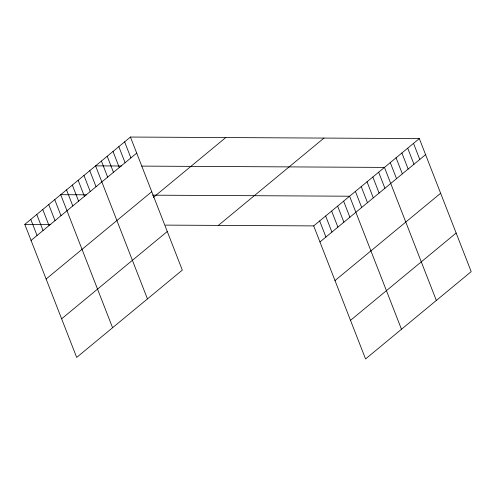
<?xml version="1.0" encoding="UTF-8"?>
<svg xmlns="http://www.w3.org/2000/svg" width="496" height="496" viewBox="0 0 496 496"><rect width="100%" height="100%" fill="white"/><g stroke="black" fill="none" stroke-linecap="round" stroke-linejoin="round"><path stroke-width="0.74" d="M130.442 137.045L182.317 270.097L76.675 357.411L24.8 224.366L130.442 137.045L419.325 138.589L471.2 271.634L365.558 358.955L313.683 225.903L165.466 225.11M31.062 240.43L136.71 153.115M46.116 279.031L151.757 191.716M153.326 197.433L225.773 137.553M61.622 318.81L167.27 231.496M218.352 225.395L323.993 138.08M313.683 225.903L419.325 138.589M319.945 241.967L425.587 154.653M334.998 280.569L440.64 193.254M350.505 320.348L456.146 233.033M121.582 165.999L95.579 165.862L147.455 298.914M141.8 166.11L384.462 167.4L436.337 300.452M86.719 194.816L60.717 194.674L112.592 327.726M152.439 195.164L349.599 196.211L401.475 329.263M24.8 224.366L50.797 224.502M413.515 143.387L419.777 159.452M407.706 148.192L413.968 164.257M401.896 152.991L408.158 169.055M396.081 157.796L402.349 173.86M390.271 162.595L396.533 178.659M378.653 172.199L384.915 188.269M372.843 177.004L379.105 193.068M367.034 181.809L373.296 197.873M361.218 186.608L367.486 202.672M355.409 191.413L361.671 207.477M343.616 201.159L349.878 217.223M337.627 206.107L343.889 222.177M331.638 211.054L337.906 227.125M325.655 216.002L331.917 232.072M319.666 220.956L325.928 237.02M124.632 141.85L130.894 157.914M118.823 146.655L125.085 162.719M113.014 151.454L119.276 167.518M107.204 156.259L113.466 172.323M101.395 161.057L107.657 177.122M89.77 170.661L96.032 186.732M83.96 175.466L90.222 191.53M78.151 180.271L84.413 196.335M72.342 185.07L78.604 201.134M66.532 189.875L72.794 205.939M54.734 199.621L60.996 215.686M48.744 204.569L55.013 220.633M42.761 209.517L49.023 225.581M36.772 214.464L43.034 230.535M30.789 219.412L37.051 235.482"/></g></svg>
